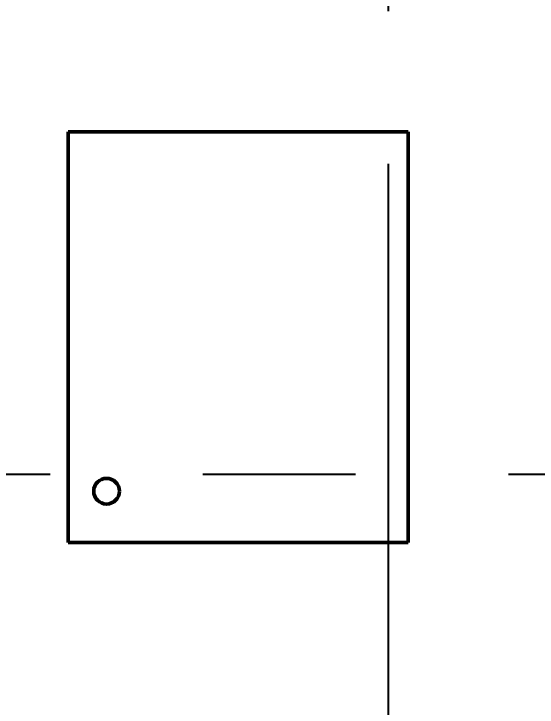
# Model space of a CAD drawing. Header units: millimetres. Extents: x 71 to 428, y 120 to 295.
# Drawn here: x 351.98 to 356.06, y 202.68 to 208.08 of the extents above; entities that cross this region are included whole.
import ezdxf

# ---------------------------------------------------------------- set-up
doc = ezdxf.new("R2010")
doc.units = ezdxf.units.MM
doc.header["$LTSCALE"] = 0.75
doc.linetypes.add('CENTER', pattern=[50.8, 31.75, -6.35, 6.35, -6.35])
doc.layers.add('Dim', color=3, linetype='Continuous', lineweight=25)
doc.layers.add('Visible', color=7, linetype='Continuous', lineweight=50)
doc.styles.get("Standard").update_dxf_attribs({"font": 'arial.ttf'})
doc.dimstyles.new('Dim-ISO-25', dxfattribs={"dimtxt": 3.5, "dimasz": 3.5, "dimexe": 2.1, "dimexo": 2.1, "dimgap": 1.4, "dimtad": 1, "dimzin": 12, "dimdsep": 46, "dimtxsty": 'Standard', "dimcen": 0, "dimazin": 3, "dimtp": 0.1, "dimtm": 0.1, "dimtfac": 0.714286, "dimtmove": 0, "dimatfit": 3, "dimfxl": 1, "dimtzin": 12, "dimarcsym": 0})

# ---------------------------------------------------------------- blocks, each defined once
blk = doc.blocks.new('*D109')
at = {"color": 0, "linetype": 'ByBlock', "lineweight": -2}
for p, q in [((352.9086, 242.8617), (269.2309, 242.8617)), ((271.3309, 242.8617), (271.3309, 204.496)), ((301.8219, 204.496), (269.2309, 204.496))]:
    blk.add_line(p, q, dxfattribs=at)
at = {"color": 0, "linetype": 'ByBlock'}
for points in [[(271.3309, 242.8617), (270.7475, 239.3617), (271.9142, 239.3617)], [(271.3309, 204.496), (270.7475, 207.996), (271.9142, 207.996)]]:
    blk.add_solid(points, dxfattribs=at)
at = {"layer": 'Defpoints', "color": 0, "linetype": 'ByBlock'}
for p in [(355.0086, 242.8617), (303.9219, 204.496)]:
    blk.add_point(p, dxfattribs=at)
at = {"color": 0, "linetype": 'ByBlock', "lineweight": -2, "insert": (268.1427, 223.6788), "char_height": 3.5, "attachment_point": 5, "rotation": 90}
blk.add_mtext('\\A0;38.37', dxfattribs=at)
blk = doc.blocks.new('*D127')
at = {"color": 0, "linetype": 'ByBlock', "lineweight": -2}
for p, q in [((318.3964, 202.3936), (318.3964, 119.8711)), ((354.8964, 148.7044), (354.8964, 119.8711)), ((318.3964, 121.9711), (354.8964, 121.9711))]:
    blk.add_line(p, q, dxfattribs=at)
at = {"color": 0, "linetype": 'ByBlock'}
for points in [[(318.3964, 121.9711), (321.8964, 121.3878), (321.8964, 122.5544)], [(354.8964, 121.9711), (351.3964, 121.3878), (351.3964, 122.5544)]]:
    blk.add_solid(points, dxfattribs=at)
at = {"layer": 'Defpoints', "color": 0, "linetype": 'ByBlock'}
for p in [(318.3964, 204.4936), (354.8964, 150.8044)]:
    blk.add_point(p, dxfattribs=at)
at = {"color": 0, "linetype": 'ByBlock', "lineweight": -2, "insert": (336.6464, 125.1593), "char_height": 3.5, "attachment_point": 5}
blk.add_mtext('\\A0;36.5', dxfattribs=at)
blk = doc.blocks.new('*D122')
at = {"color": 0, "linetype": 'ByBlock', "lineweight": -2}
for p, q in [((391.3964, 202.3983), (391.3964, 119.8711)), ((354.8964, 148.7044), (354.8964, 119.8711)), ((391.3964, 121.9711), (354.8964, 121.9711))]:
    blk.add_line(p, q, dxfattribs=at)
at = {"color": 0, "linetype": 'ByBlock'}
for points in [[(354.8964, 121.9711), (358.3964, 122.5544), (358.3964, 121.3878)], [(391.3964, 121.9711), (387.8964, 122.5544), (387.8964, 121.3878)]]:
    blk.add_solid(points, dxfattribs=at)
at = {"layer": 'Defpoints', "color": 0, "linetype": 'ByBlock'}
for p in [(391.3964, 204.4983), (354.8964, 150.8044)]:
    blk.add_point(p, dxfattribs=at)
at = {"color": 0, "linetype": 'ByBlock', "lineweight": -2, "insert": (373.1464, 125.1593), "char_height": 3.5, "attachment_point": 5}
blk.add_mtext('\\A0;36.5', dxfattribs=at)

msp = doc.modelspace()

# ---------------------------------------------------------------- linework, layer by layer
at = {"color": 6, "linetype": 'CENTER', "ltscale": 0.25}
for p, q in [((354.8964, 143.8125), (354.8964, 257.7295)), ((428.4595, 204.496), (294.1476, 204.496))]:
    msp.add_line(p, q, dxfattribs=at)
at = {"layer": 'Visible'}
for p, q in [((352.3989, 203.9658), (352.3989, 207.1658)), ((352.3989, 207.1658), (355.0489, 207.1658)), ((355.0489, 207.1658), (355.0489, 203.9659)), ((355.0489, 203.9659), (352.3989, 203.9658))]:
    msp.add_line(p, q, dxfattribs=at)
at = {"layer": 'Visible', "extrusion": (0, 0, -1)}
msp.add_circle((-354.8964, 204.496), 47.93, dxfattribs=at)
at = {"layer": 'Visible'}
msp.add_circle((352.6989, 204.3659), 0.1, dxfattribs=at)

# ---------------------------------------------------------------- dimensions: what is measured, and where the dimension line sits
at = {"layer": 'Dim'}
dim = msp.add_linear_dim(base=(271.3309, 204.496), p1=(355.0086, 242.8617), p2=(303.9219, 204.496), angle=90, dimstyle='Dim-ISO-25', dxfattribs=at)
dim.commit()
dim.dimension.update_dxf_attribs({"geometry": '*D109', "text_midpoint": (268.1427, 223.6788)})
for p1, picture, middle in [((318.3964, 204.4936), '*D127', (336.6464, 125.1593)), ((391.3964, 204.4983), '*D122', (373.1464, 125.1593))]:
    dim = msp.add_linear_dim(base=(354.8964, 121.9711), p1=p1, p2=(354.8964, 150.8044), dimstyle='Dim-ISO-25', dxfattribs=at)
    dim.commit()
    dim.dimension.update_dxf_attribs({"geometry": picture, "text_midpoint": middle})

doc.saveas('drawing.dxf')
